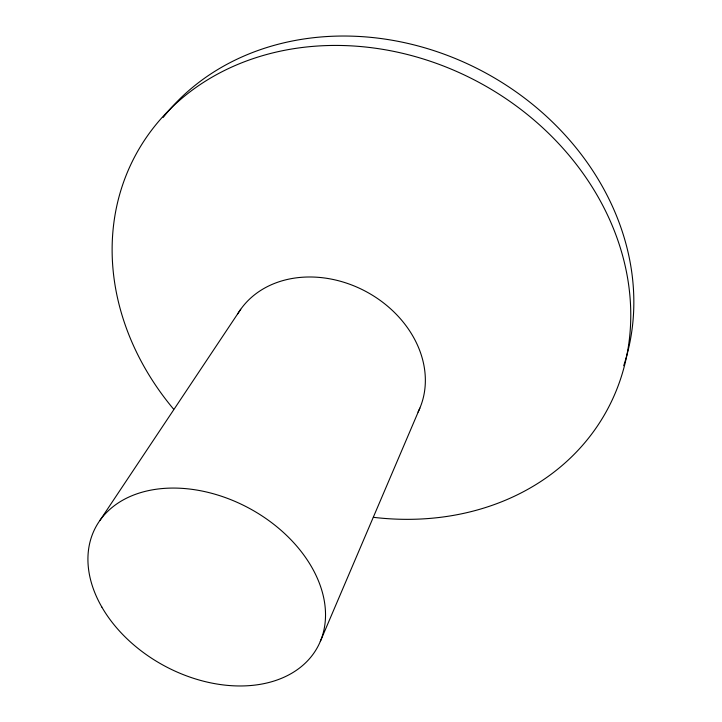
<?xml version="1.0" encoding="UTF-8"?>
<svg xmlns="http://www.w3.org/2000/svg" width="722" height="722" viewBox="0 0 722 722"><rect width="100%" height="100%" fill="white"/><g stroke="black" fill="none" stroke-linecap="round" stroke-linejoin="round"><path stroke-width="1.08" d="M320.315 641.425L419.852 408.129M100.087 520.21L240.715 309.287M237.737 313.862A102.704 83.508 28.4 0 1 366.74 291.941A102.704 83.508 28.4 0 1 418.029 412.1M173.605 409.157A268.015 227.069 28.4 0 1 253.729 58.428A268.015 227.069 28.4 0 1 623.375 258.521A268.015 227.069 28.4 0 1 373.391 517.313M163.208 117.406A264.505 225.535 28.4 0 1 484.579 72.38A264.505 225.535 28.4 0 1 623.718 365.693M101.829 607.049A126.088 89.465 28.4 0 0 307.464 660.928A126.088 89.465 28.4 0 0 210.887 493.09A126.088 89.465 28.4 0 0 101.829 607.049"/></g></svg>
